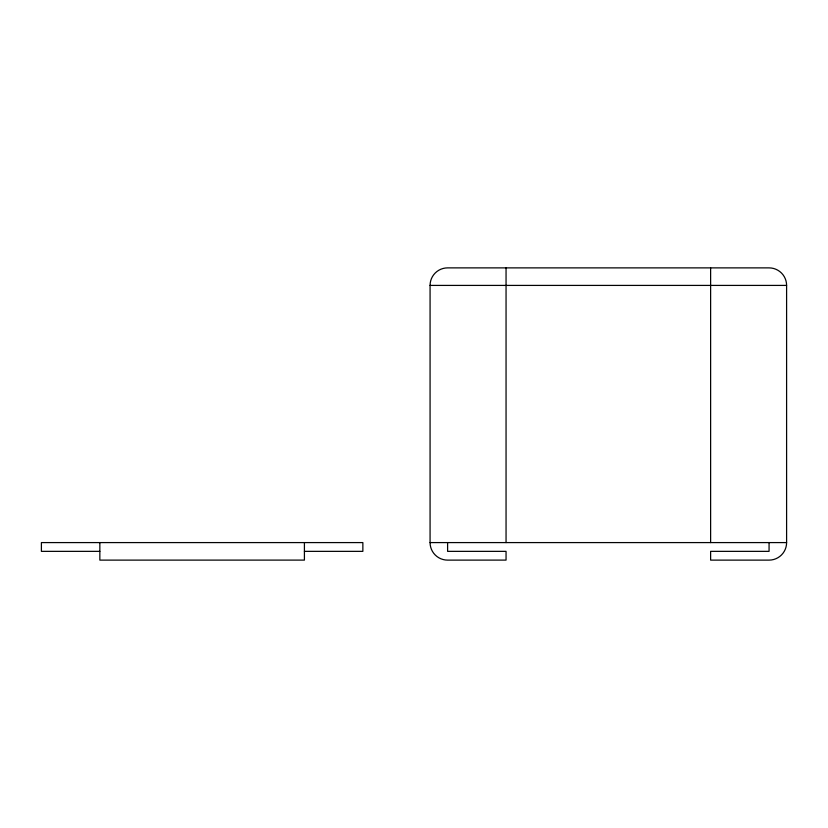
<?xml version="1.0" encoding="UTF-8"?>
<svg xmlns="http://www.w3.org/2000/svg" width="828" height="828" viewBox="0 0 828 828"><rect width="100%" height="100%" fill="white"/><g stroke="black" fill="none" stroke-linecap="round" stroke-linejoin="round"><path stroke-width="1.24" d="M447.606 542.588L447.606 551.355L506.053 551.355L506.053 560.101L447.637 560.121A17.533 17.533 0 0 1 430.074 542.588L430.074 285.412L786.6 285.412L786.6 542.588A17.533 17.533 0 0 1 769.067 560.121L710.621 560.121L710.621 551.355L769.067 551.355L769.067 542.588M430.074 542.588L786.6 542.588M99.846 551.355L41.4 551.355L41.4 542.588L362.861 542.588L362.861 551.355L304.414 551.355M710.621 267.899L710.621 542.588M506.053 267.899L506.053 542.588M304.414 542.588L304.414 560.101L99.846 560.121L99.846 542.588M430.074 285.412A17.533 17.533 0 0 1 447.606 267.879L769.036 267.879A17.533 17.533 0 0 1 786.6 285.412"/></g></svg>
